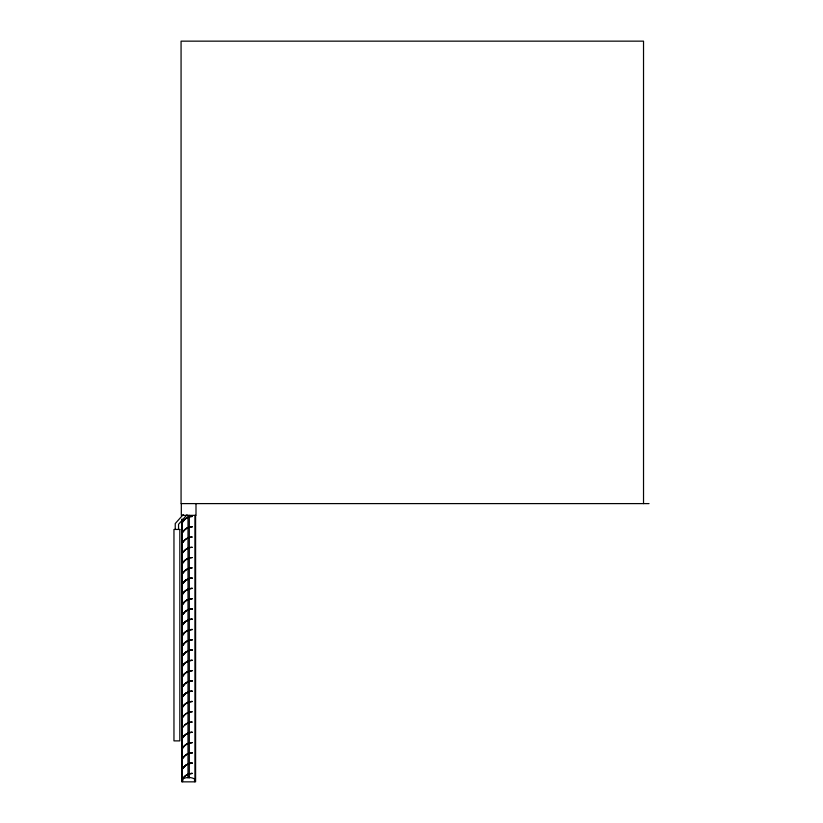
<?xml version="1.0" encoding="UTF-8"?>
<svg xmlns="http://www.w3.org/2000/svg" width="823" height="823" viewBox="0 0 823 823"><rect width="100%" height="100%" fill="white"/><g stroke="black" fill="none" stroke-linecap="round" stroke-linejoin="round"><path stroke-width="1.23" d="M189.434 557.973A10.905 10.905 0 0 0 184.537 560.792L182.788 563.076A11.028 11.028 0 0 1 192.284 557.582A11.008 11.008 0 0 0 188.529 558.251M192.284 578.147A11.008 11.008 0 0 0 188.529 578.806A11.038 11.038 0 0 1 192.284 578.137A11.028 11.028 0 0 0 182.778 583.62L184.537 581.357A10.905 10.905 0 0 1 189.434 578.528M188.529 589.093A11.008 11.008 0 0 1 192.284 588.424A11.028 11.028 0 0 0 182.778 593.897L184.537 591.634A10.905 10.905 0 0 1 189.434 588.805M188.529 599.37A11.008 11.008 0 0 1 192.284 598.702A11.028 11.028 0 0 0 182.778 604.175L184.537 601.911A10.905 10.905 0 0 1 189.434 599.082M188.529 609.648A11.008 11.008 0 0 1 192.284 608.979A11.028 11.028 0 0 0 182.778 614.462L184.537 612.189A10.905 10.905 0 0 1 189.434 609.359M188.529 619.925A11.008 11.008 0 0 1 192.284 619.256A11.028 11.028 0 0 0 182.778 624.739L184.537 622.466A10.905 10.905 0 0 1 189.434 619.637M192.284 629.523A11.028 11.028 0 0 0 182.778 635.017L184.537 632.743A10.905 10.905 0 0 1 189.434 629.914M188.529 640.479A11.008 11.008 0 0 1 192.284 639.821A11.028 11.028 0 0 0 182.778 645.294L184.537 643.02A10.905 10.905 0 0 1 189.434 640.191M188.529 650.756A11.008 11.008 0 0 1 192.284 650.098A11.028 11.028 0 0 0 182.778 655.571L184.537 653.297A10.905 10.905 0 0 1 189.434 650.479M188.529 661.034A11.008 11.008 0 0 1 192.284 660.375A11.028 11.028 0 0 0 182.778 665.848L184.537 663.575A10.905 10.905 0 0 1 189.434 660.756M188.529 671.311A11.008 11.008 0 0 1 192.284 670.652A11.028 11.028 0 0 0 182.778 676.125L184.537 673.852A10.905 10.905 0 0 1 189.434 671.033M188.529 681.588A11.008 11.008 0 0 1 192.284 680.93A11.028 11.028 0 0 0 182.778 686.403L184.537 684.129A10.905 10.905 0 0 1 189.434 681.31M183.889 530.67L182.788 532.234A11.028 11.028 0 0 1 192.284 526.741A11.203 11.203 0 0 0 189.434 527.131A10.905 10.905 0 0 0 184.537 529.961L183.889 530.67A11.008 11.008 0 0 1 187.644 527.78M189.434 568.251A10.905 10.905 0 0 0 184.537 571.069L182.788 573.353A11.028 11.028 0 0 1 192.284 567.86A11.008 11.008 0 0 0 188.529 568.528M183.889 705.393L182.788 706.967A11.028 11.028 0 0 1 192.284 701.474A11.203 11.203 0 0 0 189.434 701.865A10.905 10.905 0 0 0 184.537 704.694L183.889 705.393A11.008 11.008 0 0 1 187.644 702.513M183.889 736.225L182.788 737.799A11.028 11.028 0 0 1 192.284 732.305A11.203 11.203 0 0 0 189.434 732.696A10.905 10.905 0 0 0 184.537 735.525L183.889 736.225A11.008 11.008 0 0 1 187.644 733.344M183.889 746.502L182.788 748.076A11.028 11.028 0 0 1 192.284 742.583A11.203 11.203 0 0 0 189.434 742.974A10.905 10.905 0 0 0 184.537 745.803L183.889 746.502A11.008 11.008 0 0 1 187.644 743.622M183.889 756.79L182.788 758.353A11.028 11.028 0 0 1 192.284 752.86A11.203 11.203 0 0 0 189.434 753.251A10.905 10.905 0 0 0 184.537 756.08L183.889 756.79A11.008 11.008 0 0 1 187.644 753.899M183.889 767.067L182.788 768.631A11.028 11.028 0 0 1 192.284 763.137L188.529 763.816A11.008 11.008 0 0 1 192.284 763.158A11.203 11.203 0 0 0 189.434 763.528A10.905 10.905 0 0 0 184.537 766.357L183.889 767.067A11.008 11.008 0 0 1 187.644 764.176M188.529 774.093A11.008 11.008 0 0 1 192.284 773.435A11.203 11.203 0 0 0 189.434 773.805A10.905 10.905 0 0 0 184.537 776.634L182.788 778.918L182.788 781.85L194.537 781.85L194.537 778.918A12.479 12.479 0 0 0 182.788 778.918A11.028 11.028 0 0 1 192.284 773.425M183.303 562.263L183.889 561.502A11.008 11.008 0 0 1 187.644 558.622M183.251 514.56L175.237 523.572L175.237 529.446M186.975 514.807L178.55 524.302L178.55 529.446M183.879 695.106A11.008 11.008 0 0 1 187.644 692.236A10.915 10.915 0 0 0 184.537 694.406L182.788 696.69A11.028 11.028 0 0 1 192.284 691.197A11.203 11.203 0 0 0 189.434 691.587A10.915 10.915 0 0 0 188.529 691.876A11.008 11.008 0 0 1 192.284 691.207M649.038 503.604L181.07 503.604L181.07 41.15L643.524 41.15L643.524 503.604M195.997 503.604L195.997 515.352L181.317 515.352L181.317 503.604M195.596 515.352L195.596 781.85L194.948 781.85L194.938 515.352M189.311 515.352L189.311 778.002M188.004 515.352L188.004 778.002M182.377 519.2L182.377 781.85L181.739 781.85L181.729 519.2M183.879 777.334A11.008 11.008 0 0 1 187.644 774.464M184.537 725.248A10.905 10.905 0 0 1 189.434 722.419A11.203 11.203 0 0 1 192.284 722.038A11.028 11.028 0 0 0 182.778 727.511M182.788 686.413A11.203 11.203 0 0 1 184.537 684.129M189.578 681.228A11.203 11.203 0 0 1 192.428 680.847M182.788 676.136A11.203 11.203 0 0 1 184.537 673.852M189.578 670.951A11.203 11.203 0 0 1 192.428 670.57M182.788 665.858A11.203 11.203 0 0 1 184.537 663.575M189.578 660.674A11.203 11.203 0 0 1 192.428 660.293M182.788 655.581A11.203 11.203 0 0 1 184.537 653.297M189.578 650.386A11.203 11.203 0 0 1 192.428 650.016M188.529 753.539A11.008 11.008 0 0 1 192.284 752.88M188.529 743.262A11.008 11.008 0 0 1 192.284 742.593M188.529 732.984A11.008 11.008 0 0 1 192.284 732.316M188.529 702.153A11.008 11.008 0 0 1 192.284 701.484M183.879 684.829A11.008 11.008 0 0 1 187.644 681.958M183.879 674.551A11.008 11.008 0 0 1 187.644 671.681M183.879 664.274A11.008 11.008 0 0 1 187.644 661.404M183.879 653.997A11.008 11.008 0 0 1 187.644 651.116M183.879 643.72A11.008 11.008 0 0 1 187.644 640.839M182.788 645.294A11.203 11.203 0 0 1 184.537 643.02M189.578 640.109A11.203 11.203 0 0 1 192.428 639.728M183.879 633.443A11.008 11.008 0 0 1 187.644 630.562M188.529 630.202A11.008 11.008 0 0 1 192.284 629.533M182.788 635.017A11.203 11.203 0 0 1 184.537 632.743M189.578 629.832A11.203 11.203 0 0 1 192.428 629.451M183.879 623.165A11.008 11.008 0 0 1 187.644 620.285M182.788 624.739A11.203 11.203 0 0 1 184.537 622.466M189.578 619.554A11.203 11.203 0 0 1 192.428 619.174M183.879 612.878A11.008 11.008 0 0 1 187.644 610.008M182.788 614.462A11.203 11.203 0 0 1 184.537 612.189M189.578 609.277A11.203 11.203 0 0 1 192.428 608.897M183.879 602.601A11.008 11.008 0 0 1 187.644 599.73M182.788 604.185A11.203 11.203 0 0 1 184.537 601.911M189.578 599A11.203 11.203 0 0 1 192.428 598.619M183.879 592.323A11.008 11.008 0 0 1 187.644 589.453M182.788 593.908A11.203 11.203 0 0 1 184.537 591.634M189.578 588.723A11.203 11.203 0 0 1 192.428 588.342M183.879 582.046A11.008 11.008 0 0 1 187.644 579.176A11.038 11.038 0 0 0 182.778 583.62M183.879 571.769A11.008 11.008 0 0 1 187.644 568.899M184.537 694.406A10.905 10.905 0 0 1 189.434 691.587M188.529 527.42A11.008 11.008 0 0 1 192.284 526.761M183.303 521.154L182.788 521.957A11.028 11.028 0 0 1 192.304 516.463A11.203 11.203 0 0 0 189.434 516.854A10.905 10.905 0 0 0 184.537 519.683L183.303 521.154M183.303 541.709L182.788 542.522A11.028 11.028 0 0 1 192.294 537.028A11.203 11.203 0 0 0 189.434 537.409A10.905 10.905 0 0 0 184.537 540.238L183.303 541.709M183.303 551.986L182.788 552.799A11.028 11.028 0 0 1 192.294 547.305A11.203 11.203 0 0 0 189.434 547.686A10.905 10.905 0 0 0 184.537 550.515L183.303 551.986M183.303 716.432L182.788 717.245A11.028 11.028 0 0 1 192.294 711.751A11.203 11.203 0 0 0 189.434 712.142A10.905 10.905 0 0 0 184.537 714.971L183.303 716.432M179.826 529.446L173.962 529.446L173.962 740.885L179.826 740.885L179.826 529.446"/></g></svg>
